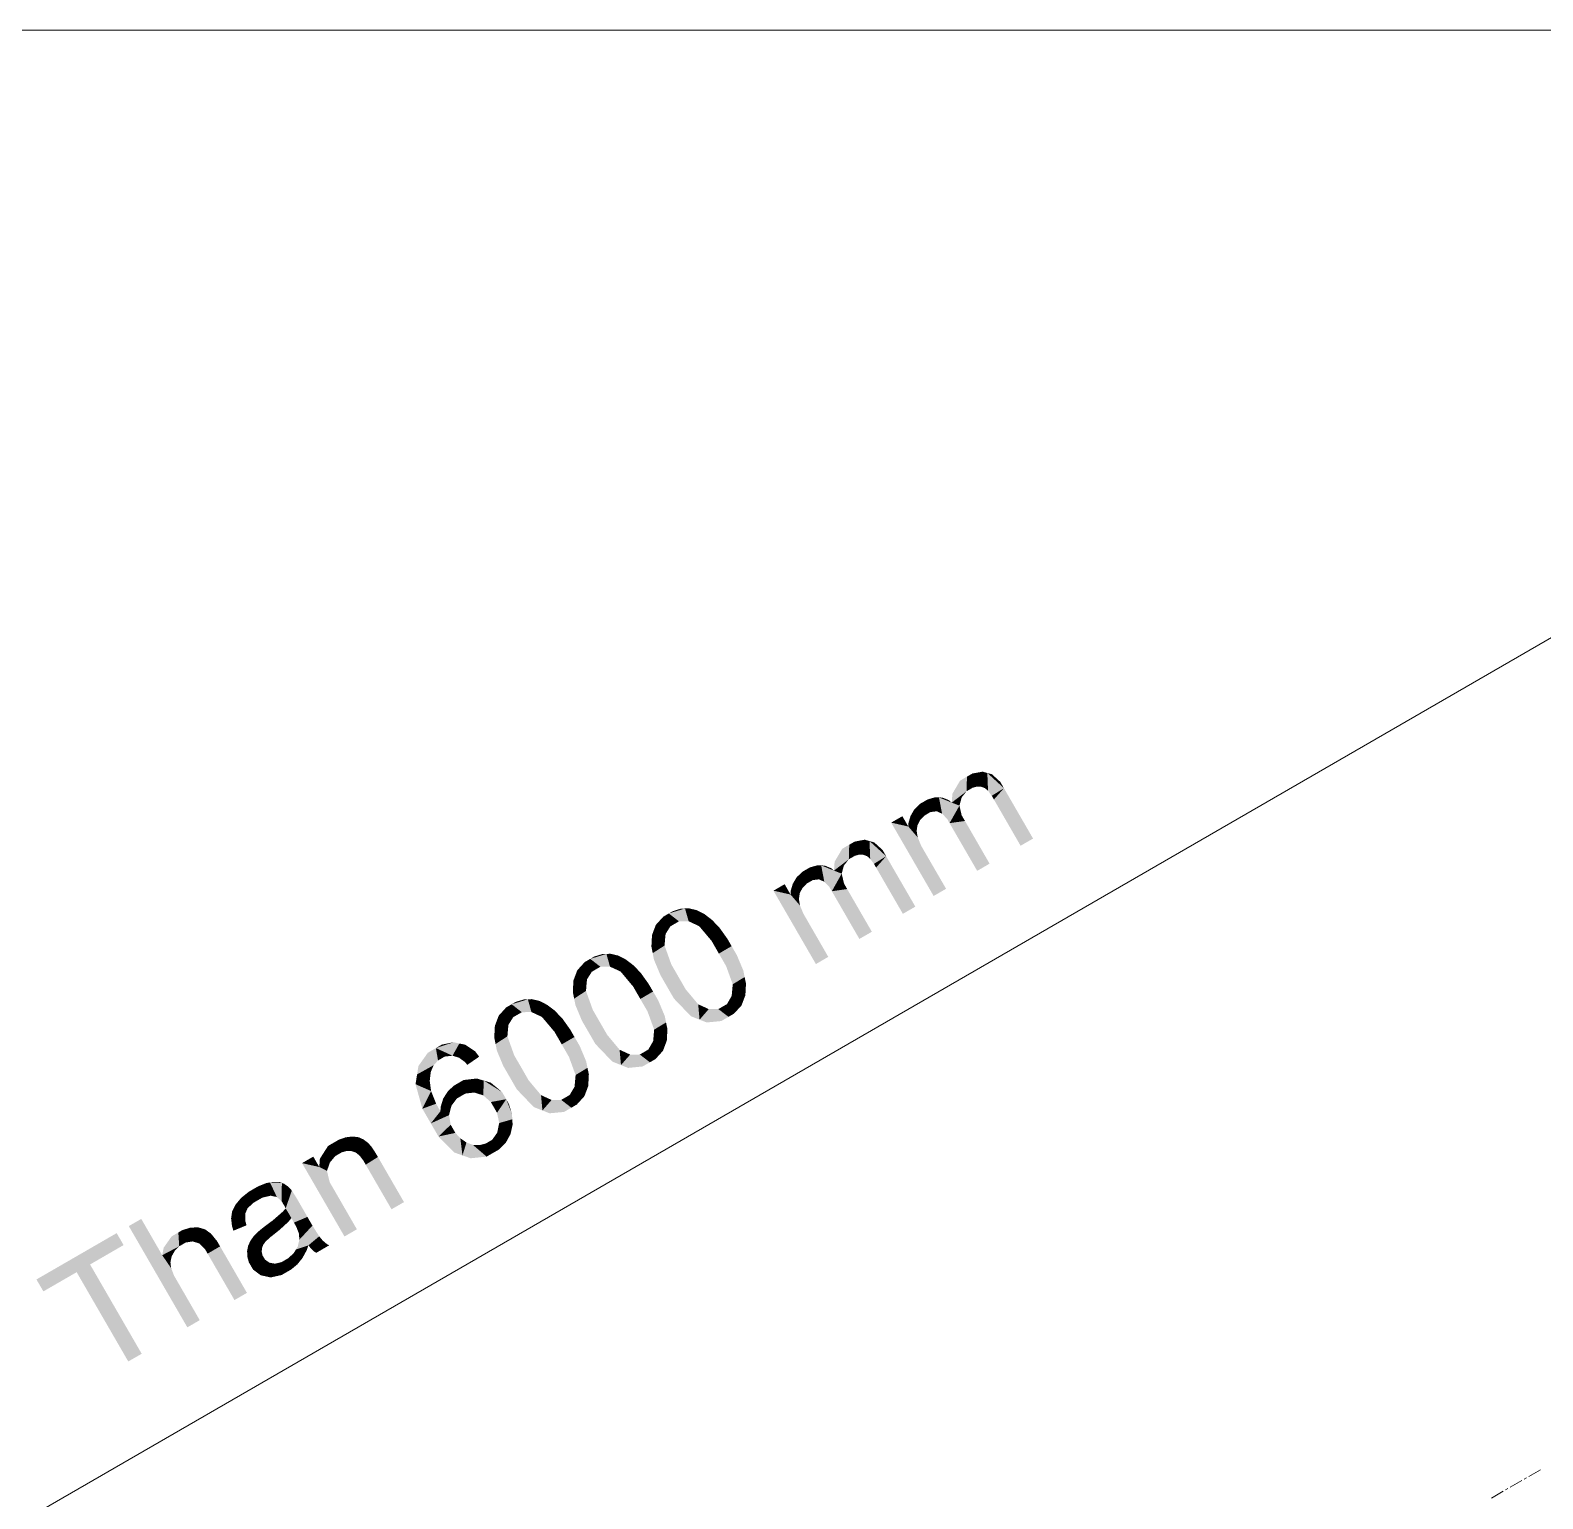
# Model space of a CAD drawing. Header units: millimetres. Extents: x 2 to 579, y 1 to 405.
# Drawn here: x 203.57 to 221.03, y 134.29 to 151.24 of the extents above; entities that cross this region are included whole.
import ezdxf

# ---------------------------------------------------------------- set-up
doc = ezdxf.new("R2010")
doc.units = ezdxf.units.MM
doc.linetypes.add('XKITLINE00', pattern=[0])
doc.layers.add('LinkedObject', color=7, linetype='Continuous', lineweight=0)

# ---------------------------------------------------------------- blocks, each defined once
blk = doc.blocks.new('*A4')
at = {"layer": 'LinkedObject'}
for points in [[(214.443, 142.659), (214.494, 142.508), (214.38, 142.623)], [(214.615, 142.665), (214.443, 142.659), (214.561, 142.68)], [(214.544, 142.506), (214.443, 142.659), (214.615, 142.665)], [(214.494, 142.508), (214.443, 142.659), (214.519, 142.507)], [(214.519, 142.507), (214.443, 142.659), (214.544, 142.506)], [(214.615, 142.665), (214.587, 142.49), (214.544, 142.506)], [(214.587, 142.49), (214.615, 142.665), (214.605, 142.475)], [(214.605, 142.475), (214.615, 142.665), (214.623, 142.46)], [(214.765, 142.562), (214.615, 142.665), (214.669, 142.65)], [(214.807, 142.489), (214.615, 142.665), (214.765, 142.562)], [(214.666, 142.402), (214.615, 142.665), (214.807, 142.489)], [(214.623, 142.46), (214.615, 142.665), (214.666, 142.402)], [(214.38, 142.623), (214.204, 142.323), (214.3, 142.576)], [(214.375, 142.454), (214.204, 142.323), (214.38, 142.623)], [(214.3, 142.576), (214.204, 142.323), (214.212, 142.426)], [(214.375, 142.454), (214.38, 142.623), (214.42, 142.48)], [(214.38, 142.623), (214.494, 142.508), (214.444, 142.494)], [(214.42, 142.48), (214.38, 142.623), (214.444, 142.494)], [(214.807, 142.489), (214.691, 142.359), (214.666, 142.402)], [(214.691, 142.359), (214.807, 142.489), (214.999, 141.825)], [(214.999, 141.825), (214.807, 142.489), (215.143, 141.908)], [(213.837, 142.309), (213.889, 142.173), (213.773, 142.246)], [(213.959, 142.214), (213.837, 142.309), (213.88, 142.333)], [(213.889, 142.173), (213.837, 142.309), (213.919, 142.191)], [(213.919, 142.191), (213.837, 142.309), (213.959, 142.214)], [(213.927, 142.36), (214.03, 142.223), (213.88, 142.333)], [(213.88, 142.333), (214.03, 142.223), (213.959, 142.214)], [(214.015, 142.385), (214.03, 142.223), (213.927, 142.36)], [(214.056, 142.383), (214.03, 142.223), (214.015, 142.385)], [(214.056, 142.383), (214.061, 142.209), (214.03, 142.223)], [(214.061, 142.209), (214.056, 142.383), (214.093, 142.195)], [(214.171, 142.351), (214.056, 142.383), (214.097, 142.381)], [(214.204, 142.323), (214.056, 142.383), (214.171, 142.351)], [(214.152, 142.134), (214.056, 142.383), (214.204, 142.323)], [(214.093, 142.195), (214.056, 142.383), (214.152, 142.134)], [(214.152, 142.134), (214.204, 142.323), (214.179, 142.086)], [(214.293, 142.288), (214.179, 142.086), (214.204, 142.323)], [(214.318, 142.382), (214.204, 142.323), (214.375, 142.454)], [(214.306, 142.335), (214.204, 142.323), (214.318, 142.382)], [(214.204, 142.323), (214.306, 142.335), (214.293, 142.288)], [(213.703, 142.047), (213.505, 142.092), (213.634, 142.166)], [(213.751, 142.208), (213.705, 142.09), (213.729, 142.17)], [(213.842, 142.125), (213.705, 142.09), (213.751, 142.208)], [(213.773, 142.246), (213.889, 142.173), (213.751, 142.208)], [(213.751, 142.208), (213.889, 142.173), (213.842, 142.125)], [(214.319, 142.176), (214.179, 142.086), (214.293, 142.288)], [(214.357, 142.111), (214.179, 142.086), (214.319, 142.176)], [(213.505, 142.092), (213.703, 142.047), (213.995, 141.245)], [(213.809, 142.063), (213.703, 142.047), (213.705, 142.09)], [(213.799, 141.995), (213.703, 142.047), (213.809, 142.063)], [(213.851, 141.825), (214.139, 141.328), (213.703, 142.047)], [(213.851, 141.825), (213.703, 142.047), (213.812, 141.92)], [(213.812, 141.92), (213.703, 142.047), (213.805, 141.958)], [(213.805, 141.958), (213.703, 142.047), (213.799, 141.995)], [(213.995, 141.245), (213.703, 142.047), (214.139, 141.328)], [(213.826, 142.094), (213.705, 142.09), (213.842, 142.125)], [(213.809, 142.063), (213.705, 142.09), (213.826, 142.094)], [(214.179, 142.086), (214.357, 142.111), (214.498, 141.535)], [(214.498, 141.535), (214.357, 142.111), (214.641, 141.618)], [(213.021, 141.837), (212.845, 141.538), (212.94, 141.79)], [(213.016, 141.669), (212.845, 141.538), (213.021, 141.837)], [(212.94, 141.79), (212.845, 141.538), (212.852, 141.641)], [(213.016, 141.669), (213.021, 141.837), (213.06, 141.694)], [(213.084, 141.873), (213.135, 141.722), (213.021, 141.837)], [(213.021, 141.837), (213.135, 141.722), (213.085, 141.709)], [(213.06, 141.694), (213.021, 141.837), (213.085, 141.709)], [(213.255, 141.879), (213.084, 141.873), (213.201, 141.895)], [(213.185, 141.72), (213.084, 141.873), (213.255, 141.879)], [(213.135, 141.722), (213.084, 141.873), (213.16, 141.721)], [(213.16, 141.721), (213.084, 141.873), (213.185, 141.72)], [(213.255, 141.879), (213.228, 141.704), (213.185, 141.72)], [(213.228, 141.704), (213.255, 141.879), (213.245, 141.689)], [(213.245, 141.689), (213.255, 141.879), (213.263, 141.674)], [(213.406, 141.776), (213.255, 141.879), (213.309, 141.864)], [(213.447, 141.704), (213.255, 141.879), (213.406, 141.776)], [(213.306, 141.616), (213.255, 141.879), (213.447, 141.704)], [(213.263, 141.674), (213.255, 141.879), (213.306, 141.616)], [(212.959, 141.596), (212.845, 141.538), (213.016, 141.669)], [(213.447, 141.704), (213.331, 141.573), (213.306, 141.616)], [(213.331, 141.573), (213.447, 141.704), (213.64, 141.039)], [(213.64, 141.039), (213.447, 141.704), (213.784, 141.122)], [(212.414, 141.461), (212.53, 141.388), (212.391, 141.423)], [(212.478, 141.523), (212.53, 141.388), (212.414, 141.461)], [(212.6, 141.428), (212.478, 141.523), (212.52, 141.548)], [(212.53, 141.388), (212.478, 141.523), (212.56, 141.405)], [(212.56, 141.405), (212.478, 141.523), (212.6, 141.428)], [(212.567, 141.575), (212.671, 141.437), (212.52, 141.548)], [(212.52, 141.548), (212.671, 141.437), (212.6, 141.428)], [(212.656, 141.6), (212.671, 141.437), (212.567, 141.575)], [(212.697, 141.598), (212.671, 141.437), (212.656, 141.6)], [(212.697, 141.598), (212.702, 141.423), (212.671, 141.437)], [(212.702, 141.423), (212.697, 141.598), (212.733, 141.41)], [(212.812, 141.566), (212.697, 141.598), (212.738, 141.596)], [(212.845, 141.538), (212.697, 141.598), (212.812, 141.566)], [(212.792, 141.348), (212.697, 141.598), (212.845, 141.538)], [(212.733, 141.41), (212.697, 141.598), (212.792, 141.348)], [(212.792, 141.348), (212.845, 141.538), (212.82, 141.3)], [(212.934, 141.503), (212.82, 141.3), (212.845, 141.538)], [(212.96, 141.39), (212.82, 141.3), (212.934, 141.503)], [(212.946, 141.549), (212.845, 141.538), (212.959, 141.596)], [(212.845, 141.538), (212.946, 141.549), (212.934, 141.503)], [(212.343, 141.262), (212.146, 141.306), (212.275, 141.381)], [(212.146, 141.306), (212.343, 141.262), (212.636, 140.459)], [(212.45, 141.278), (212.343, 141.262), (212.345, 141.304)], [(212.44, 141.21), (212.343, 141.262), (212.45, 141.278)], [(212.492, 141.04), (212.779, 140.542), (212.343, 141.262)], [(212.492, 141.04), (212.343, 141.262), (212.452, 141.135)], [(212.452, 141.135), (212.343, 141.262), (212.446, 141.172)], [(212.446, 141.172), (212.343, 141.262), (212.44, 141.21)], [(212.636, 140.459), (212.343, 141.262), (212.779, 140.542)], [(212.391, 141.423), (212.345, 141.304), (212.369, 141.385)], [(212.483, 141.339), (212.345, 141.304), (212.391, 141.423)], [(212.466, 141.309), (212.345, 141.304), (212.483, 141.339)], [(212.45, 141.278), (212.345, 141.304), (212.466, 141.309)], [(212.391, 141.423), (212.53, 141.388), (212.483, 141.339)], [(212.997, 141.325), (212.82, 141.3), (212.96, 141.39)], [(212.82, 141.3), (212.997, 141.325), (213.138, 140.749)], [(213.138, 140.749), (212.997, 141.325), (213.282, 140.832)], [(211.125, 141.101), (210.938, 141.043), (211.078, 141.099)], [(211.167, 140.953), (210.938, 141.043), (211.125, 141.101)], [(211.078, 141.099), (210.938, 141.043), (210.985, 141.07)], [(211.171, 141.102), (211.227, 140.925), (211.125, 141.101)], [(211.125, 141.101), (211.227, 140.925), (211.167, 140.953)], [(211.261, 141.081), (211.227, 140.925), (211.171, 141.102)], [(211.305, 141.059), (211.227, 140.925), (211.261, 141.081)], [(210.788, 140.911), (210.956, 140.894), (210.766, 140.853)], [(210.874, 141.006), (210.956, 140.894), (210.788, 140.911)], [(210.938, 141.043), (210.956, 140.894), (210.874, 141.006)], [(210.938, 141.043), (211.055, 140.952), (211.005, 140.923)], [(211.055, 140.952), (210.938, 141.043), (211.167, 140.953)], [(210.956, 140.894), (210.938, 141.043), (211.005, 140.923)], [(211.305, 141.059), (211.288, 140.897), (211.227, 140.925)], [(211.348, 141.037), (211.288, 140.897), (211.305, 141.059)], [(211.435, 140.97), (211.288, 140.897), (211.348, 141.037)], [(211.477, 140.927), (211.288, 140.897), (211.435, 140.97)], [(211.477, 140.927), (211.433, 140.725), (211.288, 140.897)], [(211.52, 140.883), (211.433, 140.725), (211.477, 140.927)], [(210.744, 140.794), (210.895, 140.748), (210.737, 140.66)], [(210.737, 140.66), (210.895, 140.748), (210.752, 140.585)], [(210.901, 140.807), (210.744, 140.794), (210.766, 140.853)], [(210.895, 140.748), (210.744, 140.794), (210.901, 140.807)], [(210.752, 140.585), (210.895, 140.748), (210.889, 140.673)], [(210.766, 140.853), (210.956, 140.894), (210.901, 140.807)], [(211.613, 140.753), (211.433, 140.725), (211.52, 140.883)], [(211.613, 140.753), (211.516, 140.58), (211.433, 140.725)], [(211.663, 140.666), (211.516, 140.58), (211.613, 140.753)], [(210.218, 140.576), (210.031, 140.519), (210.171, 140.575)], [(210.259, 140.429), (210.031, 140.519), (210.218, 140.576)], [(210.171, 140.575), (210.031, 140.519), (210.078, 140.546)], [(210.264, 140.578), (210.32, 140.401), (210.218, 140.576)], [(210.218, 140.576), (210.32, 140.401), (210.259, 140.429)], [(210.354, 140.557), (210.32, 140.401), (210.264, 140.578)], [(210.398, 140.535), (210.32, 140.401), (210.354, 140.557)], [(210.889, 140.673), (210.842, 140.33), (210.752, 140.585)], [(210.752, 140.585), (210.842, 140.33), (210.767, 140.509)], [(210.967, 140.455), (210.842, 140.33), (210.889, 140.673)], [(211.663, 140.666), (211.599, 140.437), (211.516, 140.58)], [(211.723, 140.563), (211.599, 140.437), (211.663, 140.666)], [(211.599, 140.437), (211.723, 140.563), (211.676, 140.226)], [(211.676, 140.226), (211.723, 140.563), (211.813, 140.309)], [(211.813, 140.309), (211.723, 140.563), (211.798, 140.385)], [(209.881, 140.387), (210.049, 140.37), (209.859, 140.328)], [(209.967, 140.482), (210.049, 140.37), (209.881, 140.387)], [(210.031, 140.519), (210.049, 140.37), (209.967, 140.482)], [(210.031, 140.519), (210.148, 140.428), (210.098, 140.399)], [(210.148, 140.428), (210.031, 140.519), (210.259, 140.429)], [(210.049, 140.37), (210.031, 140.519), (210.098, 140.399)], [(210.398, 140.535), (210.381, 140.373), (210.32, 140.401)], [(210.441, 140.512), (210.381, 140.373), (210.398, 140.535)], [(210.528, 140.446), (210.381, 140.373), (210.441, 140.512)], [(210.57, 140.403), (210.381, 140.373), (210.528, 140.446)], [(210.57, 140.403), (210.526, 140.2), (210.381, 140.373)], [(210.613, 140.359), (210.526, 140.2), (210.57, 140.403)], [(210.842, 140.33), (210.967, 140.455), (210.902, 140.226)], [(210.902, 140.226), (210.967, 140.455), (211.05, 140.311)], [(209.837, 140.27), (209.988, 140.224), (209.83, 140.136)], [(209.83, 140.136), (209.988, 140.224), (209.845, 140.06)], [(209.994, 140.283), (209.837, 140.27), (209.859, 140.328)], [(209.988, 140.224), (209.837, 140.27), (209.994, 140.283)], [(209.845, 140.06), (209.988, 140.224), (209.982, 140.149)], [(209.859, 140.328), (210.049, 140.37), (209.994, 140.283)], [(210.706, 140.228), (210.526, 140.2), (210.613, 140.359)], [(210.706, 140.228), (210.609, 140.056), (210.526, 140.2)], [(210.756, 140.142), (210.609, 140.056), (210.706, 140.228)], [(211.05, 140.311), (210.997, 140.061), (210.902, 140.226)], [(211.133, 140.167), (210.997, 140.061), (211.05, 140.311)], [(211.813, 140.309), (211.67, 140.159), (211.676, 140.226)], [(211.829, 140.234), (211.67, 140.159), (211.813, 140.309)], [(211.822, 140.099), (211.67, 140.159), (211.829, 140.234)], [(209.311, 140.052), (209.124, 139.995), (209.264, 140.05)], [(209.352, 139.905), (209.124, 139.995), (209.311, 140.052)], [(209.264, 140.05), (209.124, 139.995), (209.171, 140.022)], [(209.357, 140.054), (209.413, 139.877), (209.311, 140.052)], [(209.311, 140.052), (209.413, 139.877), (209.352, 139.905)], [(209.447, 140.033), (209.413, 139.877), (209.357, 140.054)], [(209.491, 140.01), (209.413, 139.877), (209.447, 140.033)], [(209.982, 140.149), (209.935, 139.805), (209.845, 140.06)], [(209.845, 140.06), (209.935, 139.805), (209.86, 139.985)], [(210.06, 139.931), (209.935, 139.805), (209.982, 140.149)], [(210.756, 140.142), (210.692, 139.913), (210.609, 140.056)], [(210.816, 140.039), (210.692, 139.913), (210.756, 140.142)], [(210.692, 139.913), (210.816, 140.039), (210.769, 139.702)], [(210.769, 139.702), (210.816, 140.039), (210.906, 139.785)], [(210.906, 139.785), (210.816, 140.039), (210.891, 139.86)], [(211.133, 140.167), (211.293, 139.817), (210.997, 140.061)], [(210.997, 140.061), (211.293, 139.817), (211.193, 139.857)], [(211.277, 139.995), (211.293, 139.817), (211.133, 140.167)], [(211.8, 140.041), (211.609, 139.996), (211.664, 140.092)], [(211.778, 139.982), (211.609, 139.996), (211.8, 140.041)], [(211.67, 140.159), (211.822, 140.099), (211.664, 140.092)], [(211.664, 140.092), (211.822, 140.099), (211.8, 140.041)], [(208.974, 139.863), (209.142, 139.846), (208.952, 139.804)], [(209.06, 139.958), (209.142, 139.846), (208.974, 139.863)], [(209.124, 139.995), (209.142, 139.846), (209.06, 139.958)], [(209.124, 139.995), (209.241, 139.903), (209.191, 139.874)], [(209.241, 139.903), (209.124, 139.995), (209.352, 139.905)], [(209.142, 139.846), (209.124, 139.995), (209.191, 139.874)], [(209.491, 140.01), (209.474, 139.848), (209.413, 139.877)], [(209.534, 139.988), (209.474, 139.848), (209.491, 140.01)], [(209.621, 139.922), (209.474, 139.848), (209.534, 139.988)], [(209.663, 139.878), (209.474, 139.848), (209.621, 139.922)], [(209.663, 139.878), (209.619, 139.676), (209.474, 139.848)], [(209.706, 139.835), (209.619, 139.676), (209.663, 139.878)], [(209.935, 139.805), (210.06, 139.931), (209.995, 139.702)], [(209.995, 139.702), (210.06, 139.931), (210.143, 139.787)], [(211.293, 139.817), (211.277, 139.995), (211.338, 139.967)], [(211.399, 139.939), (211.293, 139.817), (211.338, 139.967)], [(211.399, 139.939), (211.627, 139.85), (211.293, 139.817)], [(211.51, 139.939), (211.627, 139.85), (211.399, 139.939)], [(211.627, 139.85), (211.51, 139.939), (211.559, 139.968)], [(211.609, 139.996), (211.627, 139.85), (211.559, 139.968)], [(211.691, 139.887), (211.609, 139.996), (211.778, 139.982)], [(211.627, 139.85), (211.609, 139.996), (211.691, 139.887)], [(208.93, 139.746), (209.081, 139.7), (208.923, 139.612)], [(208.923, 139.612), (209.081, 139.7), (208.938, 139.536)], [(209.087, 139.758), (208.93, 139.746), (208.952, 139.804)], [(209.081, 139.7), (208.93, 139.746), (209.087, 139.758)], [(208.938, 139.536), (209.081, 139.7), (209.075, 139.625)], [(208.952, 139.804), (209.142, 139.846), (209.087, 139.758)], [(209.799, 139.704), (209.619, 139.676), (209.706, 139.835)], [(209.799, 139.704), (209.702, 139.532), (209.619, 139.676)], [(209.849, 139.617), (209.702, 139.532), (209.799, 139.704)], [(210.143, 139.787), (210.09, 139.537), (209.995, 139.702)], [(210.226, 139.643), (210.09, 139.537), (210.143, 139.787)], [(210.906, 139.785), (210.763, 139.635), (210.769, 139.702)], [(210.922, 139.709), (210.763, 139.635), (210.906, 139.785)], [(210.915, 139.575), (210.763, 139.635), (210.922, 139.709)], [(211.293, 139.817), (211.627, 139.85), (211.376, 139.785)], [(211.376, 139.785), (211.627, 139.85), (211.543, 139.801)], [(208.453, 139.556), (208.249, 139.489), (208.318, 139.529)], [(208.52, 139.542), (208.249, 139.489), (208.453, 139.556)], [(208.441, 139.401), (208.249, 139.489), (208.52, 139.542)], [(208.441, 139.401), (208.52, 139.542), (208.488, 139.387)], [(208.52, 139.542), (208.516, 139.378), (208.488, 139.387)], [(208.516, 139.378), (208.52, 139.542), (208.579, 139.332)], [(208.701, 139.453), (208.52, 139.542), (208.586, 139.529)], [(208.579, 139.332), (208.52, 139.542), (208.701, 139.453)], [(209.075, 139.625), (209.028, 139.281), (208.938, 139.536)], [(208.938, 139.536), (209.028, 139.281), (208.953, 139.46)], [(209.153, 139.406), (209.028, 139.281), (209.075, 139.625)], [(209.849, 139.617), (209.785, 139.388), (209.702, 139.532)], [(209.909, 139.515), (209.785, 139.388), (209.849, 139.617)], [(209.785, 139.388), (209.909, 139.515), (209.862, 139.178)], [(209.862, 139.178), (209.909, 139.515), (209.999, 139.261)], [(209.999, 139.261), (209.909, 139.515), (209.984, 139.336)], [(210.226, 139.643), (210.386, 139.293), (210.09, 139.537)], [(210.09, 139.537), (210.386, 139.293), (210.286, 139.333)], [(210.37, 139.47), (210.386, 139.293), (210.226, 139.643)], [(210.893, 139.517), (210.701, 139.472), (210.757, 139.568)], [(210.871, 139.458), (210.701, 139.472), (210.893, 139.517)], [(210.763, 139.635), (210.915, 139.575), (210.757, 139.568)], [(210.757, 139.568), (210.915, 139.575), (210.893, 139.517)], [(208.249, 139.489), (208.032, 139.185), (208.156, 139.435)], [(208.274, 139.346), (208.032, 139.185), (208.249, 139.489)], [(208.156, 139.435), (208.032, 139.185), (208.048, 139.283)], [(208.224, 139.292), (208.032, 139.185), (208.274, 139.346)], [(208.249, 139.489), (208.351, 139.391), (208.308, 139.366)], [(208.351, 139.391), (208.249, 139.489), (208.441, 139.401)], [(208.274, 139.346), (208.249, 139.489), (208.308, 139.366)], [(208.579, 139.332), (208.701, 139.453), (208.613, 139.296)], [(208.613, 139.296), (208.701, 139.453), (208.749, 139.39)], [(209.028, 139.281), (209.153, 139.406), (209.088, 139.178)], [(209.088, 139.178), (209.153, 139.406), (209.236, 139.263)], [(210.386, 139.293), (210.37, 139.47), (210.431, 139.442)], [(210.492, 139.414), (210.386, 139.293), (210.431, 139.442)], [(210.492, 139.414), (210.72, 139.325), (210.386, 139.293)], [(210.603, 139.415), (210.72, 139.325), (210.492, 139.414)], [(210.72, 139.325), (210.603, 139.415), (210.652, 139.443)], [(210.701, 139.472), (210.72, 139.325), (210.652, 139.443)], [(210.784, 139.362), (210.701, 139.472), (210.871, 139.458)], [(210.72, 139.325), (210.701, 139.472), (210.784, 139.362)], [(208.19, 139.213), (208.014, 139.072), (208.032, 139.185)], [(208.178, 139.111), (208.014, 139.072), (208.19, 139.213)], [(208.209, 139.258), (208.032, 139.185), (208.224, 139.292)], [(208.032, 139.185), (208.209, 139.258), (208.19, 139.213)], [(209.236, 139.263), (209.183, 139.013), (209.088, 139.178)], [(209.319, 139.118), (209.183, 139.013), (209.236, 139.263)], [(209.999, 139.261), (209.856, 139.11), (209.862, 139.178)], [(210.015, 139.185), (209.856, 139.11), (209.999, 139.261)], [(210.008, 139.051), (209.856, 139.11), (210.015, 139.185)], [(210.386, 139.293), (210.72, 139.325), (210.469, 139.26)], [(210.469, 139.26), (210.72, 139.325), (210.636, 139.277)], [(208.186, 139.052), (208.014, 139.072), (208.178, 139.111)], [(208.194, 138.993), (208.093, 138.789), (208.014, 139.072)], [(208.194, 138.993), (208.014, 139.072), (208.186, 139.052)], [(208.252, 138.847), (208.093, 138.789), (208.194, 138.993)], [(208.387, 138.99), (208.54, 138.935), (208.361, 138.949)], [(208.455, 139.054), (208.54, 138.935), (208.387, 138.99)], [(208.589, 138.964), (208.455, 139.054), (208.496, 139.078)], [(208.54, 138.935), (208.455, 139.054), (208.589, 138.964)], [(208.568, 139.12), (208.691, 138.976), (208.496, 139.078)], [(208.496, 139.078), (208.691, 138.976), (208.589, 138.964)], [(208.721, 139.138), (208.691, 138.976), (208.568, 139.12)], [(208.802, 139.114), (208.691, 138.976), (208.721, 139.138)], [(208.691, 138.976), (208.802, 139.114), (208.743, 138.96)], [(208.802, 139.114), (208.796, 138.943), (208.743, 138.96)], [(208.796, 138.943), (208.802, 139.114), (208.883, 138.866)], [(209.012, 138.983), (208.802, 139.114), (208.883, 139.09)], [(209.061, 138.899), (208.802, 139.114), (209.012, 138.983)], [(208.883, 138.866), (208.802, 139.114), (209.061, 138.899)], [(209.319, 139.118), (209.479, 138.769), (209.183, 139.013)], [(209.183, 139.013), (209.479, 138.769), (209.379, 138.808)], [(209.463, 138.946), (209.479, 138.769), (209.319, 139.118)], [(209.986, 138.992), (209.794, 138.948), (209.85, 139.043)], [(209.964, 138.934), (209.794, 138.948), (209.986, 138.992)], [(209.856, 139.11), (210.008, 139.051), (209.85, 139.043)], [(209.85, 139.043), (210.008, 139.051), (209.986, 138.992)], [(208.252, 138.847), (208.191, 138.62), (208.093, 138.789)], [(208.301, 138.759), (208.191, 138.62), (208.252, 138.847)], [(208.361, 138.949), (208.301, 138.759), (208.334, 138.908)], [(208.491, 138.907), (208.301, 138.759), (208.361, 138.949)], [(208.334, 138.908), (208.301, 138.759), (208.305, 138.813)], [(208.429, 138.824), (208.301, 138.759), (208.491, 138.907)], [(208.415, 138.77), (208.301, 138.759), (208.429, 138.824)], [(208.361, 138.949), (208.54, 138.935), (208.491, 138.907)], [(208.883, 138.866), (209.061, 138.899), (208.918, 138.806)], [(209.061, 138.899), (208.955, 138.742), (208.918, 138.806)], [(208.955, 138.742), (209.061, 138.899), (208.98, 138.624)], [(208.98, 138.624), (209.061, 138.899), (209.131, 138.667)], [(209.128, 138.728), (209.061, 138.899), (209.092, 138.844)], [(209.131, 138.667), (209.061, 138.899), (209.128, 138.728)], [(209.479, 138.769), (209.463, 138.946), (209.524, 138.918)], [(209.585, 138.89), (209.479, 138.769), (209.524, 138.918)], [(209.585, 138.89), (209.813, 138.801), (209.479, 138.769)], [(209.696, 138.891), (209.813, 138.801), (209.585, 138.89)], [(209.813, 138.801), (209.696, 138.891), (209.745, 138.919)], [(209.794, 138.948), (209.813, 138.801), (209.745, 138.919)], [(209.877, 138.838), (209.794, 138.948), (209.964, 138.934)], [(209.813, 138.801), (209.794, 138.948), (209.877, 138.838)], [(208.191, 138.62), (208.301, 138.759), (208.401, 138.715)], [(208.401, 138.715), (208.279, 138.468), (208.191, 138.62)], [(208.42, 138.604), (208.279, 138.468), (208.401, 138.715)], [(208.301, 138.759), (208.415, 138.77), (208.401, 138.715)], [(209.131, 138.667), (208.968, 138.568), (208.98, 138.624)], [(209.135, 138.606), (208.968, 138.568), (209.131, 138.667)], [(209.479, 138.769), (209.813, 138.801), (209.562, 138.736)], [(209.562, 138.736), (209.813, 138.801), (209.729, 138.752)], [(207.248, 138.464), (207.219, 138.301), (207.208, 138.459)], [(207.219, 138.301), (207.248, 138.464), (207.247, 138.3)], [(207.248, 138.464), (207.276, 138.299), (207.247, 138.3)], [(207.357, 138.46), (207.248, 138.464), (207.288, 138.468)], [(207.385, 138.447), (207.248, 138.464), (207.357, 138.46)], [(207.326, 138.282), (207.248, 138.464), (207.385, 138.447)], [(207.276, 138.299), (207.248, 138.464), (207.326, 138.282)], [(208.279, 138.468), (208.42, 138.604), (208.453, 138.547)], [(208.474, 138.51), (208.279, 138.468), (208.453, 138.547)], [(208.474, 138.51), (208.556, 138.25), (208.279, 138.468)], [(208.279, 138.468), (208.556, 138.25), (208.461, 138.284)], [(208.531, 138.448), (208.556, 138.25), (208.474, 138.51)], [(209.084, 138.447), (208.9, 138.431), (208.957, 138.513)], [(208.968, 138.568), (209.111, 138.496), (208.957, 138.513)], [(208.957, 138.513), (209.111, 138.496), (209.084, 138.447)], [(209.111, 138.496), (208.968, 138.568), (209.135, 138.606)], [(207.092, 138.41), (206.91, 138.212), (207.004, 138.359)], [(207.087, 138.242), (206.91, 138.212), (207.092, 138.41)], [(207.087, 138.242), (207.092, 138.41), (207.133, 138.268)], [(207.13, 138.432), (207.219, 138.301), (207.092, 138.41)], [(207.092, 138.41), (207.219, 138.301), (207.161, 138.285)], [(207.133, 138.268), (207.092, 138.41), (207.161, 138.285)], [(207.208, 138.459), (207.219, 138.301), (207.13, 138.432)], [(207.385, 138.447), (207.347, 138.265), (207.326, 138.282)], [(207.414, 138.434), (207.347, 138.265), (207.385, 138.447)], [(207.467, 138.394), (207.347, 138.265), (207.414, 138.434)], [(207.347, 138.265), (207.467, 138.394), (207.368, 138.248)], [(207.368, 138.248), (207.467, 138.394), (207.491, 138.367)], [(207.491, 138.367), (207.414, 138.187), (207.368, 138.248)], [(207.507, 138.349), (207.414, 138.187), (207.491, 138.367)], [(207.551, 138.281), (207.414, 138.187), (207.507, 138.349)], [(208.567, 138.423), (208.556, 138.25), (208.531, 138.448)], [(208.556, 138.25), (208.567, 138.423), (208.602, 138.399)], [(208.602, 138.399), (208.835, 138.236), (208.556, 138.25)], [(208.676, 138.372), (208.835, 138.236), (208.602, 138.399)], [(208.714, 138.371), (208.835, 138.236), (208.676, 138.372)], [(208.753, 138.369), (208.835, 138.236), (208.714, 138.371)], [(208.823, 138.386), (208.925, 138.288), (208.753, 138.369)], [(208.753, 138.369), (208.925, 138.288), (208.835, 138.236)], [(208.925, 138.288), (208.823, 138.386), (208.854, 138.404)], [(208.9, 138.431), (208.925, 138.288), (208.854, 138.404)], [(209.057, 138.398), (208.9, 138.431), (209.084, 138.447)], [(208.978, 138.318), (208.9, 138.431), (209.057, 138.398)], [(208.925, 138.288), (208.9, 138.431), (208.978, 138.318)], [(206.903, 138.116), (206.704, 138.161), (206.834, 138.236)], [(206.704, 138.161), (207.07, 137.86), (207.194, 137.314)], [(207.07, 137.86), (206.704, 138.161), (207.023, 137.941)], [(206.992, 138.071), (206.704, 138.161), (206.903, 138.116)], [(207.023, 137.941), (206.704, 138.161), (206.992, 138.071)], [(206.91, 138.212), (207.025, 138.167), (206.903, 138.116)], [(206.903, 138.116), (207.025, 138.167), (206.992, 138.071)], [(207.025, 138.167), (206.91, 138.212), (207.087, 138.242)], [(207.551, 138.281), (207.439, 138.143), (207.414, 138.187)], [(207.58, 138.232), (207.439, 138.143), (207.551, 138.281)], [(207.439, 138.143), (207.58, 138.232), (207.737, 137.628)], [(207.737, 137.628), (207.58, 138.232), (207.881, 137.711)], [(208.556, 138.25), (208.835, 138.236), (208.651, 138.217)], [(206.334, 137.938), (206.143, 137.862), (206.293, 137.931)], [(206.341, 137.785), (206.143, 137.862), (206.334, 137.938)], [(206.444, 137.942), (206.334, 137.938), (206.376, 137.945)], [(206.471, 137.932), (206.334, 137.938), (206.444, 137.942)], [(206.341, 137.785), (206.334, 137.938), (206.382, 137.776)], [(206.382, 137.776), (206.334, 137.938), (206.413, 137.77)], [(206.334, 137.938), (206.469, 137.72), (206.413, 137.77)], [(206.471, 137.932), (206.469, 137.72), (206.334, 137.938)], [(206.089, 137.83), (205.969, 137.721), (206.001, 137.76)], [(206.141, 137.701), (205.969, 137.721), (206.089, 137.83)], [(206.143, 137.862), (206.245, 137.762), (206.089, 137.83)], [(206.141, 137.701), (206.089, 137.83), (206.191, 137.731)], [(206.191, 137.731), (206.089, 137.83), (206.245, 137.762)], [(206.293, 137.931), (206.143, 137.862), (206.198, 137.893)], [(206.245, 137.762), (206.143, 137.862), (206.341, 137.785)], [(206.498, 137.922), (206.469, 137.72), (206.471, 137.932)], [(206.549, 137.886), (206.469, 137.72), (206.498, 137.922)], [(206.572, 137.86), (206.469, 137.72), (206.549, 137.886)], [(206.469, 137.72), (206.572, 137.86), (206.586, 137.844)], [(206.469, 137.72), (206.586, 137.844), (206.494, 137.677)], [(206.494, 137.677), (206.586, 137.844), (206.497, 137.673)], [(206.497, 137.673), (206.586, 137.844), (206.507, 137.654)], [(206.507, 137.654), (206.586, 137.844), (206.515, 137.639)], [(206.515, 137.639), (206.586, 137.844), (206.581, 137.527)], [(206.628, 137.779), (206.581, 137.527), (206.586, 137.844)], [(206.656, 137.732), (206.581, 137.527), (206.628, 137.779)], [(207.194, 137.314), (207.07, 137.86), (207.337, 137.397)], [(206.062, 137.609), (205.891, 137.563), (206.076, 137.641)], [(205.897, 137.603), (206.076, 137.641), (205.891, 137.563)], [(206.048, 137.577), (205.891, 137.563), (206.062, 137.609)], [(205.936, 137.682), (206.076, 137.641), (205.897, 137.603)], [(205.969, 137.721), (206.076, 137.641), (205.936, 137.682)], [(206.076, 137.641), (205.969, 137.721), (206.141, 137.701)], [(206.482, 137.601), (206.581, 137.527), (206.369, 137.502)], [(206.515, 137.639), (206.581, 137.527), (206.482, 137.601)], [(206.656, 137.732), (206.61, 137.474), (206.581, 137.527)], [(206.766, 137.54), (206.61, 137.474), (206.656, 137.732)], [(205.09, 137.098), (204.704, 137.434), (204.848, 137.517)], [(204.704, 137.434), (205.09, 137.098), (205.38, 136.265)], [(205.415, 137.416), (205.44, 137.257), (205.323, 137.388)], [(205.46, 137.418), (205.44, 137.257), (205.415, 137.416)], [(205.46, 137.418), (205.477, 137.246), (205.44, 137.257)], [(205.505, 137.419), (205.477, 137.246), (205.46, 137.418)], [(205.477, 137.246), (205.505, 137.419), (205.515, 137.235)], [(205.618, 137.372), (205.505, 137.419), (205.585, 137.396)], [(205.515, 137.235), (205.505, 137.419), (205.618, 137.372)], [(205.891, 137.563), (205.912, 137.381), (205.885, 137.522)], [(205.885, 137.522), (205.912, 137.381), (205.896, 137.431)], [(206.048, 137.577), (205.912, 137.381), (205.891, 137.563)], [(206.049, 137.494), (205.912, 137.381), (206.048, 137.577)], [(205.912, 137.381), (206.049, 137.494), (206.063, 137.443)], [(206.288, 137.442), (206.378, 137.337), (206.249, 137.412)], [(206.369, 137.502), (206.449, 137.394), (206.288, 137.442)], [(206.288, 137.442), (206.449, 137.394), (206.378, 137.337)], [(206.369, 137.502), (206.581, 137.527), (206.449, 137.394)], [(206.449, 137.394), (206.581, 137.527), (206.551, 137.488)], [(206.766, 137.54), (206.638, 137.426), (206.61, 137.474)], [(206.638, 137.426), (206.766, 137.54), (206.668, 137.348)], [(206.655, 137.2), (206.824, 137.44), (206.902, 137.316)], [(206.673, 137.277), (206.824, 137.44), (206.655, 137.2)], [(206.668, 137.348), (206.766, 137.54), (206.824, 137.44)], [(206.824, 137.44), (206.67, 137.317), (206.668, 137.348)], [(206.67, 137.317), (206.824, 137.44), (206.673, 137.277)], [(204.257, 136.991), (203.638, 136.818), (204.564, 137.353)], [(204.257, 136.991), (204.564, 137.353), (204.644, 137.215)], [(205.276, 137.36), (205.09, 137.098), (205.199, 137.316)], [(205.286, 137.201), (205.09, 137.098), (205.276, 137.36)], [(205.199, 137.316), (205.09, 137.098), (205.107, 137.185)], [(205.323, 137.388), (205.44, 137.257), (205.276, 137.36)], [(205.276, 137.36), (205.44, 137.257), (205.36, 137.244)], [(205.286, 137.201), (205.276, 137.36), (205.318, 137.219)], [(205.318, 137.219), (205.276, 137.36), (205.36, 137.244)], [(205.618, 137.372), (205.583, 137.17), (205.515, 137.235)], [(205.652, 137.348), (205.583, 137.17), (205.618, 137.372)], [(205.722, 137.262), (205.583, 137.17), (205.652, 137.348)], [(205.758, 137.2), (205.583, 137.17), (205.722, 137.262)], [(206.241, 137.178), (206.083, 137.211), (206.097, 137.24)], [(206.111, 137.269), (206.256, 137.218), (206.097, 137.24)], [(206.097, 137.24), (206.256, 137.218), (206.241, 137.178)], [(206.149, 137.322), (206.256, 137.218), (206.111, 137.269)], [(206.173, 137.346), (206.256, 137.218), (206.149, 137.322)], [(206.191, 137.364), (206.283, 137.255), (206.173, 137.346)], [(206.256, 137.218), (206.173, 137.346), (206.269, 137.236)], [(206.269, 137.236), (206.173, 137.346), (206.283, 137.255)], [(206.249, 137.412), (206.337, 137.305), (206.191, 137.364)], [(206.191, 137.364), (206.337, 137.305), (206.283, 137.255)], [(206.249, 137.412), (206.378, 137.337), (206.337, 137.305)], [(206.902, 137.316), (206.778, 137.212), (206.633, 137.163)], [(206.655, 137.2), (206.902, 137.316), (206.633, 137.163)], [(206.778, 137.212), (206.902, 137.316), (206.799, 137.184)], [(206.799, 137.184), (206.902, 137.316), (206.922, 137.292)], [(206.922, 137.292), (206.843, 137.141), (206.799, 137.184)], [(206.942, 137.268), (206.843, 137.141), (206.922, 137.292)], [(206.942, 137.268), (206.868, 137.125), (206.843, 137.141)], [(206.989, 137.228), (206.868, 137.125), (206.942, 137.268)], [(205.236, 137.15), (205.09, 137.098), (205.286, 137.201)], [(205.217, 137.117), (205.09, 137.098), (205.236, 137.15)], [(205.199, 137.085), (205.09, 137.098), (205.217, 137.117)], [(205.09, 137.098), (205.194, 136.946), (205.227, 136.861)], [(205.194, 136.946), (205.09, 137.098), (205.189, 136.981)], [(205.189, 136.981), (205.09, 137.098), (205.185, 137.017)], [(205.185, 137.017), (205.09, 137.098), (205.199, 137.085)], [(205.38, 136.265), (205.09, 137.098), (205.227, 136.861)], [(205.583, 137.17), (205.758, 137.2), (205.614, 137.116)], [(205.614, 137.116), (205.758, 137.2), (205.924, 136.58)], [(205.924, 136.58), (205.758, 137.2), (206.068, 136.663)], [(206.083, 137.211), (206.24, 137.157), (206.07, 137.148)], [(206.07, 137.148), (206.24, 137.157), (206.071, 137.115)], [(206.071, 137.115), (206.24, 137.157), (206.239, 137.136)], [(206.239, 137.136), (206.108, 136.985), (206.071, 137.115)], [(206.071, 137.115), (206.108, 136.985), (206.072, 137.081)], [(206.072, 137.081), (206.108, 136.985), (206.09, 137.016)], [(206.24, 137.157), (206.083, 137.211), (206.241, 137.178)], [(206.248, 137.096), (206.108, 136.985), (206.239, 137.136)], [(206.108, 136.985), (206.248, 137.096), (206.259, 137.077)], [(206.276, 137.048), (206.108, 136.985), (206.259, 137.077)], [(206.548, 137.065), (206.58, 136.934), (206.507, 137.041)], [(206.679, 137.028), (206.548, 137.065), (206.611, 137.126)], [(206.651, 136.993), (206.548, 137.065), (206.679, 137.028)], [(206.58, 136.934), (206.548, 137.065), (206.651, 136.993)], [(206.778, 137.212), (206.611, 137.126), (206.633, 137.163)], [(206.758, 137.155), (206.611, 137.126), (206.778, 137.212)], [(206.708, 137.064), (206.611, 137.126), (206.758, 137.155)], [(206.679, 137.028), (206.611, 137.126), (206.708, 137.064)], [(206.868, 137.125), (206.989, 137.228), (207.017, 137.212)], [(204.257, 136.991), (204.102, 136.902), (203.638, 136.818)], [(203.638, 136.818), (204.102, 136.902), (203.718, 136.68)], [(204.102, 136.902), (204.257, 136.991), (204.698, 135.871)], [(204.698, 135.871), (204.257, 136.991), (204.853, 135.96)], [(206.108, 136.985), (206.276, 137.048), (206.139, 136.932)], [(206.139, 136.932), (206.276, 137.048), (206.227, 136.866)], [(206.227, 136.866), (206.276, 137.048), (206.284, 136.854)], [(206.284, 136.854), (206.276, 137.048), (206.325, 137.013)], [(206.325, 137.013), (206.341, 136.841), (206.284, 136.854)], [(206.358, 137.006), (206.341, 136.841), (206.325, 137.013)], [(206.391, 137), (206.341, 136.841), (206.358, 137.006)], [(206.341, 136.841), (206.391, 137), (206.468, 136.869)], [(206.537, 136.909), (206.391, 137), (206.465, 137.017)], [(206.468, 136.869), (206.391, 137), (206.537, 136.909)], [(206.507, 137.041), (206.58, 136.934), (206.465, 137.017)], [(206.465, 137.017), (206.58, 136.934), (206.537, 136.909)], [(205.256, 136.811), (205.38, 136.265), (205.227, 136.861)], [(205.38, 136.265), (205.256, 136.811), (205.523, 136.348)]]:
    blk.add_hatch(color=7, dxfattribs=at).paths.add_polyline_path(points, flags=17)
at = {"layer": 'LinkedObject', "color": 2, "linetype": 'XKITLINE00', "lineweight": 0}
blk.add_line((166.63, 151.24), (250.782, 151.24), dxfattribs=at)
at = {"layer": 'LinkedObject', "color": 6, "linetype": 'XKITLINE00', "lineweight": 0}
blk.add_line((182.496, 121.903), (223.889, 145.826), dxfattribs=at)
at = {"layer": 'LinkedObject', "color": 9, "linetype": 'XKITLINE00', "lineweight": 0}
for p, q in [((220.867, 134.544), (221.002, 134.622)), ((220.65, 134.419), (220.785, 134.497)), ((220.813, 134.513), (220.84, 134.529)), ((220.434, 134.294), (220.569, 134.372)), ((220.596, 134.388), (220.623, 134.404))]:
    blk.add_line(p, q, dxfattribs=at)

msp = doc.modelspace()

# ---------------------------------------------------------------- block references
at = {"lineweight": 0}
msp.add_blockref('*A4', (0, 0), dxfattribs=at)

doc.saveas('drawing.dxf')
